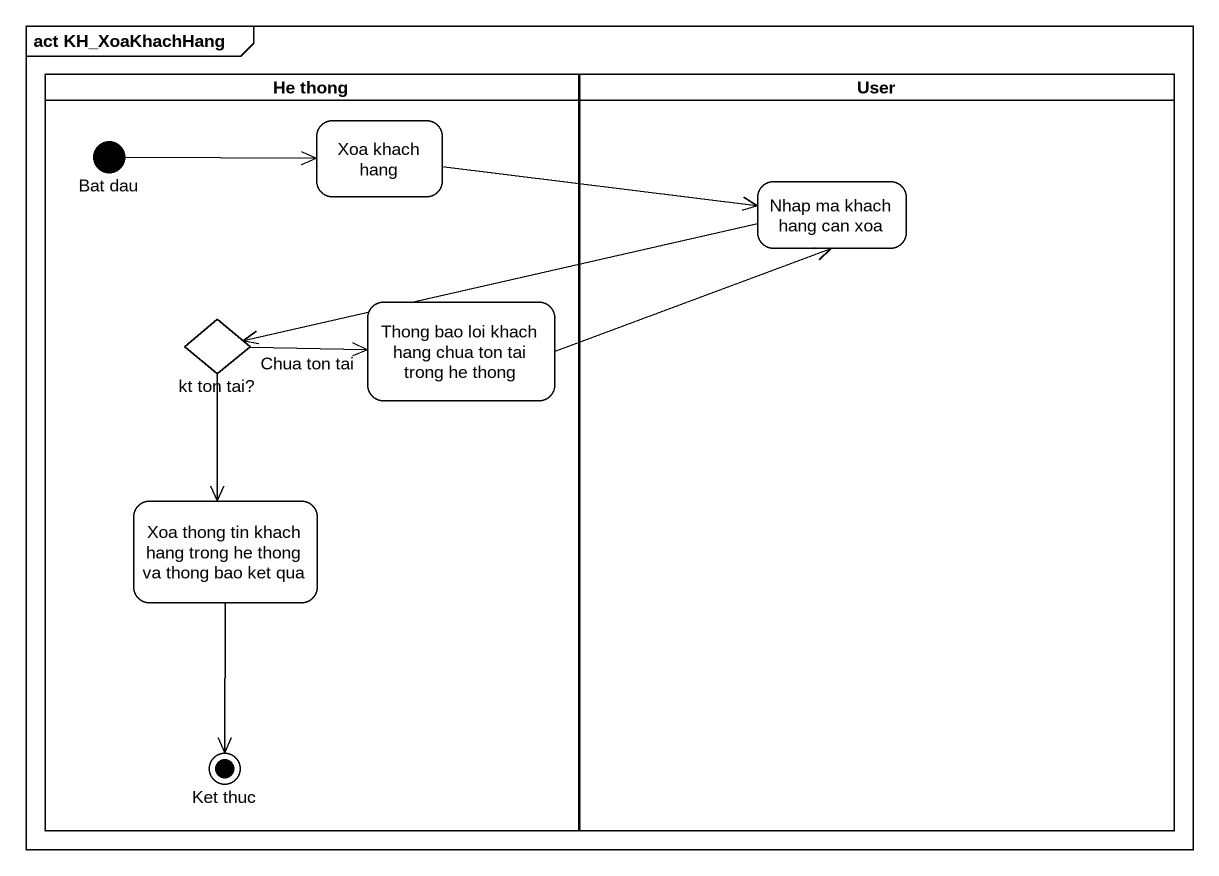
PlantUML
@startuml
mainframe act KH_XoaKhachHang
hide empty description
state "He thong" as He_thong <<partition>> {
  state "Bat dau" as Bat_dau <<start>>
  state "Xoa khach hang" as Xoa_khach_hang
  state "kt ton tai?" as kt_ton_tai <<choice>>
  state "Thong bao loi khach hang chua ton tai trong he thong" as Thong_bao_loi_khach_hang
  state "Xoa thong tin khach hang trong he thong va thong bao ket qua" as Xoa_thong_tin_khach_hang
  state "Ket thuc" as Ket_thuc <<end>>
}
state User <<partition>> {
  state "Nhap ma khach hang can xoa" as Nhap_ma_khach_hang_can_xoa
}
Bat_dau -right-> Xoa_khach_hang
Xoa_khach_hang -right-> Nhap_ma_khach_hang_can_xoa
Nhap_ma_khach_hang_can_xoa -left-> kt_ton_tai
kt_ton_tai -right-> Thong_bao_loi_khach_hang : Chua ton tai
kt_ton_tai --> Xoa_thong_tin_khach_hang
Thong_bao_loi_khach_hang -right-> Nhap_ma_khach_hang_can_xoa
Xoa_thong_tin_khach_hang --> Ket_thuc
@enduml
